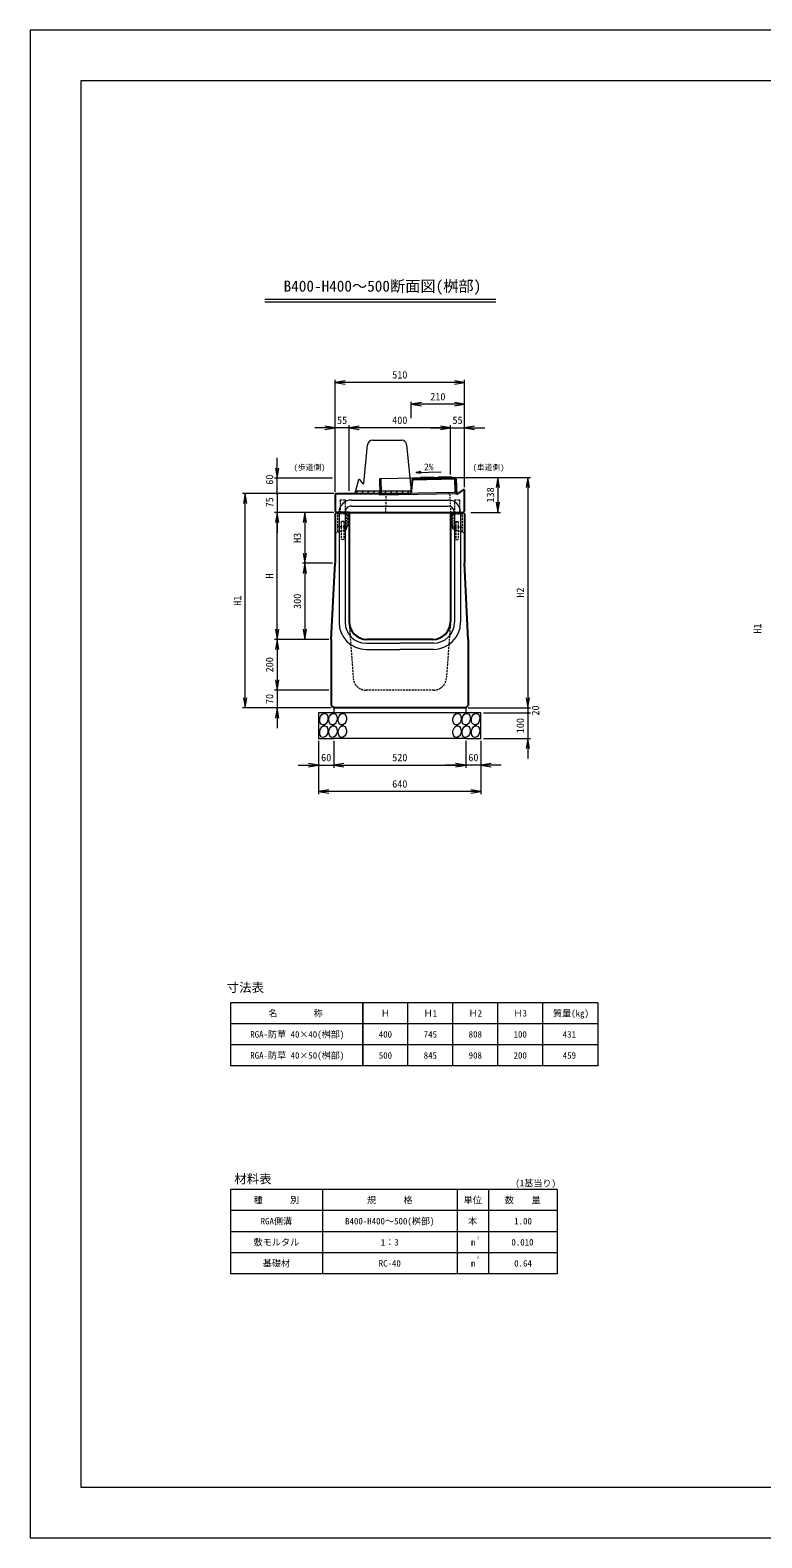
# Model space of a CAD drawing. Units: millimetres at full size, sheet at 1:20. Extents: x 0 to 8400, y 0 to 5940.
# Drawn here: x 0 to 2884, y 0 to 5940 of the extents above; entities that cross this region are included whole.
import ezdxf
from ezdxf.enums import TextEntityAlignment as Align

# ---------------------------------------------------------------- set-up
doc = ezdxf.new("R2010")
doc.units = ezdxf.units.MM
doc.header["$LTSCALE"] = 20
doc.linetypes.add('USER1', pattern=[0.5625, 0.375, -0.1875])
for name, color, linetype, lineweight in [('0_2', 7, 'Continuous', 13), ('1', 7, 'Continuous', 9), ('ACC(細線）', 4, 'USER1', 13), ('CON2(細線）', 6, 'Continuous', 13), ('CON（太線）', 1, 'Continuous', 25), ('DIM（細線）', 9, 'Continuous', 13), ('TEXT(細線）', 1, 'Continuous', 13), ('構造物-寸法', 7, 'Continuous', 9)]:
    doc.layers.add(name, color=color, linetype=linetype, lineweight=lineweight)
doc.layers.add('寸法線', color=7, linetype='Continuous')
doc.styles.add('ＭＳ ゴシック', font='')
doc.styles.get('ＭＳ ゴシック').set_extended_font_data('MS Gothic')

# ---------------------------------------------------------------- blocks, each defined once
blk = doc.blocks.new('open_arrow')
at = {"color": 0, "linetype": 'Continuous', "lineweight": -2}
blk.add_lwpolyline([(7.5, 1.25), (0, 0), (7.5, -1.25)], dxfattribs=at)
blk = doc.blocks.new('filled_dot')
at = {"color": 0, "linetype": 'Continuous', "lineweight": -2, "const_width": 1.25}
blk.add_lwpolyline([(-0.625, 0, 1), (0.625, 0, 1)], format="xyb", close=True, dxfattribs=at)

msp = doc.modelspace()

# ---------------------------------------------------------------- linework, layer by layer
at = {"layer": '0_2'}
for p, q in [((1314.79, 4154.8), (1329.99, 4306.82)), ((1349.9, 4324.83), (1463.7, 4324.83)), ((1483.6, 4306.82), (1501.8, 4124.83)), ((1294.32, 4168.5), (1281.8, 4124.83)), ((1311.23, 4153.77), (1299.04, 4169.41)), ((1281.8, 4124.83), (1501.8, 4124.83))]:
    msp.add_line(p, q, dxfattribs=at)
at = {"layer": '0_2', "lineweight": 25}
msp.add_line((1281.8, 4124.83), (1281.8, 4114.83), dxfattribs=at)
at = {"layer": '0_2'}
for centre, radius, start, end in [((1349.9, 4304.83), 20, 90, 174.28941), ((1463.7, 4304.83), 20, 5.71059, 90), ((1296.91, 4167.75), 2.7, 37.91649, 164), ((1312.8, 4155), 2, 217.91649, 354.28941)]:
    msp.add_arc(centre, radius, start, end, dxfattribs=at)
at = {"layer": '1'}
for p, q in [((925.44, 4880.47), (1835.54, 4880.47)), ((925.39, 4869.73), (1835.5, 4869.73))]:
    msp.add_line(p, q, dxfattribs=at)
at = {"layer": 'ACC(細線）', "color": 2}
for p, q in [((1402.03, 4040.02), (1403.44, 4108.47)), ((1653.4, 4113.18), (1656.96, 4039.83))]:
    msp.add_line(p, q, dxfattribs=at)
at = {"layer": 'ACC(細線）'}
for p, q in [((1210.96, 4039.83), (1210.96, 3983.83)), ((1251.96, 4039.83), (1210.96, 4039.83)), ((1221.46, 4039.83), (1221.46, 4033.83)), ((1241.46, 4039.83), (1241.46, 4033.83)), ((1251.96, 4039.83), (1251.96, 3983.83)), ((1661.96, 4039.83), (1661.96, 3983.83)), ((1661.96, 4039.83), (1702.96, 4039.83)), ((1661.96, 4039.83), (1702.96, 4039.83)), ((1672.46, 4039.83), (1672.46, 4033.83)), ((1692.46, 4039.83), (1692.46, 4033.83)), ((1702.96, 4039.83), (1702.96, 3983.83)), ((1251.96, 4033.83), (1210.96, 4033.83)), ((1251.96, 3983.83), (1210.96, 3983.83)), ((1210.96, 3983.83), (1210.96, 3961.8)), ((1236.46, 4003.83), (1226.46, 4003.83)), ((1226.46, 4003.83), (1226.46, 3933.83)), ((1236.46, 4003.83), (1236.46, 3933.83)), ((1247.46, 4033.83), (1247.46, 3983.83)), ((1247.46, 3976), (1247.46, 3983.83)), ((1661.96, 4033.83), (1702.96, 4033.83)), ((1661.96, 3983.83), (1702.96, 3983.83)), ((1666.46, 4033.83), (1666.46, 3983.83)), ((1666.46, 3976), (1666.46, 3983.83)), ((1677.46, 4003.83), (1687.46, 4003.83)), ((1677.46, 4003.83), (1677.46, 3933.83)), ((1687.46, 4003.83), (1687.46, 3933.83)), ((1702.96, 3983.83), (1702.96, 3961.8)), ((1201.96, 3958.83), (1245.39, 3973.15)), ((1236.46, 3933.83), (1226.46, 3933.83)), ((1711.96, 3958.83), (1668.52, 3973.15)), ((1677.46, 3933.83), (1687.46, 3933.83))]:
    msp.add_line(p, q, dxfattribs=at)
at = {"layer": 'ACC(細線）', "lineweight": 9}
for p, q in [((1222.46, 4089.83), (1241.46, 4089.83)), ((1222.46, 4089.83), (1222.46, 4039.83)), ((1241.46, 4089.83), (1241.46, 4039.83)), ((1672.96, 4089.83), (1691.96, 4089.83)), ((1672.96, 4089.83), (1672.96, 4039.83)), ((1691.96, 4089.83), (1691.96, 4039.83))]:
    msp.add_line(p, q, dxfattribs=at)
at = {"layer": 'ACC(細線）'}
for centre, start, end in [((1244.46, 3976), 288.24585, 0), ((1669.46, 3976), 180, 251.75415)]:
    msp.add_arc(centre, 3, start, end, dxfattribs=at)
at = {"layer": 'CON2(細線）'}
for p, q in [((1217.46, 4039.83), (1217.46, 3607.33)), ((1241.46, 4039.83), (1241.46, 3607.33)), ((1672.46, 4039.83), (1672.46, 3607.33)), ((1696.46, 4039.83), (1696.46, 3607.33)), ((1324.46, 3524.33), (1456.96, 3524.33)), ((1589.46, 3524.33), (1456.96, 3524.33)), ((1324.46, 3500.33), (1456.96, 3500.33)), ((1589.46, 3500.33), (1456.96, 3500.33))]:
    msp.add_line(p, q, dxfattribs=at)
at = {"layer": 'CON2(細線）', "lineweight": 9}
for p, q in [((1266.37, 4088.83), (1647.46, 4088.83)), ((1266.41, 4064.83), (1647.46, 4064.83))]:
    msp.add_line(p, q, dxfattribs=at)
at = {"layer": 'CON2(細線）', "linetype": 'USER1'}
for p, q in [((1256.96, 3609.83), (1273.52, 3386.14)), ((1656.96, 3609.83), (1640.39, 3386.14)), ((1590.52, 3339.83), (1323.39, 3339.83))]:
    msp.add_line(p, q, dxfattribs=at)
at = {"layer": 'CON2(細線）', "lineweight": 9}
for centre, radius, start, end in [((1266.46, 4039.83), 49, 90, 180.00009), ((1266.46, 4039.83), 25, 90, 180.00009), ((1647.46, 4039.83), 49, 0, 90), ((1647.46, 4039.83), 25, 0, 90)]:
    msp.add_arc(centre, radius, start, end, dxfattribs=at)
at = {"layer": 'CON2(細線）'}
for centre, radius, start, end in [((1324.46, 3607.33), 107, 180, 270), ((1324.46, 3607.33), 83, 180, 270), ((1589.46, 3607.33), 107, 270, 0), ((1589.46, 3607.33), 83, 270, 0)]:
    msp.add_arc(centre, radius, start, end, dxfattribs=at)
at = {"layer": 'CON2(細線）', "linetype": 'USER1'}
for centre, start, end in [((1323.39, 3389.83), 184.23639, 270), ((1590.52, 3389.83), 270, 355.76361)]:
    msp.add_arc(centre, 50, start, end, dxfattribs=at)
at = {"layer": 'CON（太線）'}
for p, q in [((1506.96, 4174.92), (1500.96, 4114.83)), ((1506.45, 4169.82), (1677.26, 4173.07)), ((1538.96, 4177.53), (1589.96, 4178.51)), ((1608.96, 4178.87), (1659.96, 4179.84)), ((1672.24, 4178.07), (1677.26, 4173.07)), ((1677.26, 4173.07), (1680.9, 4110.58)), ((1201.96, 4109.83), (1206.96, 4114.83)), ((1201.96, 4109.83), (1201.96, 4044.83)), ((1206.96, 4114.83), (1500.96, 4114.83)), ((1706.95, 4128.83), (1680.9, 4110.58)), ((1711.95, 4128.83), (1706.95, 4128.83)), ((1711.96, 4044.83), (1711.96, 4128.83)), ((1201.96, 4044.83), (1206.96, 4039.83)), ((1201.96, 4034.83), (1206.96, 4039.83)), ((1256.96, 4039.83), (1206.96, 4039.83)), ((1206.96, 4039.83), (1706.96, 4039.83)), ((1256.96, 4039.83), (1256.96, 3609.83)), ((1656.96, 4039.83), (1656.96, 3609.83)), ((1656.96, 4039.83), (1706.96, 4039.83)), ((1706.96, 4039.83), (1711.96, 4044.83)), ((1706.96, 4039.83), (1711.96, 4034.83)), ((1201.96, 4034.83), (1201.96, 3839.83)), ((1711.96, 4034.83), (1711.96, 3839.83)), ((1186.96, 3539.83), (1201.96, 3839.83)), ((1726.96, 3539.83), (1711.96, 3839.83)), ((1186.96, 3539.83), (1186.96, 3279.83)), ((1586.96, 3539.83), (1326.96, 3539.83)), ((1726.96, 3539.83), (1726.96, 3279.83)), ((1186.96, 3279.83), (1196.96, 3269.83)), ((1716.96, 3269.83), (1196.96, 3269.83)), ((1716.96, 3269.83), (1726.96, 3279.83))]:
    msp.add_line(p, q, dxfattribs=at)
at = {"layer": 'CON（太線）', "color": 2}
msp.add_line((1506.96, 4174.92), (1672.24, 4178.07), dxfattribs=at)
at = {"layer": 'CON（太線）'}
for centre, start, end in [((1326.96, 3609.83), 180, 270), ((1586.96, 3609.83), 270, 0)]:
    msp.add_arc(centre, 70, start, end, dxfattribs=at)
at = {"layer": 'DIM（細線）'}
for p, q in [((1539.54, 4201.21), (1519.6, 4197.5)), ((1519.6, 4197.5), (1619.58, 4199.4)), ((1519.6, 4197.5), (1539.66, 4194.55))]:
    msp.add_line(p, q, dxfattribs=at)
at = {"layer": 'TEXT(細線）'}
for p, q in [((2020.15, 2108.24), (789.14, 2108.24)), ((789.14, 2108.24), (789.14, 1859.15)), ((1311.62, 1859.15), (1311.62, 2108.24)), ((1311.62, 2108.24), (1311.62, 1859.15)), ((1488.75, 1859.15), (1488.75, 2108.24)), ((1665.88, 1859.15), (1665.88, 2108.24)), ((1843.01, 1859.15), (1843.01, 2108.24)), ((2237.1, 2108.24), (2020.15, 2108.24)), ((2020.15, 1859.15), (2020.15, 2108.24)), ((2237.1, 2108.24), (2237.1, 1859.15)), ((2020.15, 2025.21), (789.14, 2025.21)), ((2237.1, 2025.21), (2020.15, 2025.21)), ((2020.15, 1942.18), (789.14, 1942.18)), ((2237.1, 1942.18), (2020.15, 1942.18)), ((2020.15, 1859.15), (789.14, 1859.15)), ((2237.1, 1859.15), (2020.15, 1859.15)), ((789.14, 1372.13), (789.14, 1040.01)), ((2076.97, 1372.13), (789.14, 1372.13)), ((1152.04, 1372.13), (1152.04, 1040.01)), ((1682.79, 1372.13), (1682.79, 1040.01)), ((1806.03, 1372.13), (1806.03, 1040.01)), ((2076.97, 1372.13), (2076.97, 1040.01)), ((2076.97, 1289.1), (789.14, 1289.1)), ((2076.97, 1206.07), (789.14, 1206.07)), ((2076.97, 1123.04), (789.14, 1123.04)), ((2076.97, 1040.01), (789.14, 1040.01))]:
    msp.add_line(p, q, dxfattribs=at)
at = {"layer": '構造物-寸法'}
for p, q in [((1201.96, 4119.83), (1201.96, 4562.15)), ((1711.96, 4552.15), (1201.96, 4552.15)), ((1711.96, 4138.83), (1711.96, 4562.15)), ((1501.96, 4411.8), (1501.96, 4476.16)), ((1711.96, 4466.16), (1501.96, 4466.16)), ((1711.96, 4270.33), (1711.96, 4476.16)), ((1336.95, 4373.2), (1121.96, 4373.2)), ((1201.96, 4119.83), (1201.96, 4383.2)), ((1256.95, 4124.83), (1256.95, 4383.2)), ((1256.95, 4124.83), (1256.95, 4383.2)), ((1656.96, 4373.2), (1256.95, 4373.2)), ((1576.96, 4373.2), (1791.96, 4373.2)), ((1656.96, 4189.78), (1656.96, 4383.2)), ((1656.96, 4189.44), (1656.96, 4383.2)), ((1711.96, 4138.83), (1711.96, 4383.2)), ((973.45, 4114.83), (973.45, 4254.92)), ((1191.96, 4174.92), (963.45, 4174.92)), ((1682.24, 4178.07), (1853.88, 4178.07)), ((1682.24, 4178.07), (1971.8, 4178.07)), ((1843.88, 4178.07), (1843.88, 4039.83)), ((1961.8, 4178.07), (1961.8, 3269.83)), ((1196.96, 4114.83), (837.31, 4114.83)), ((847.31, 3269.83), (847.31, 4114.83)), ((1196.96, 4114.83), (963.45, 4114.83)), ((1196.96, 4114.83), (963.45, 4114.83)), ((973.45, 4114.83), (973.45, 3959.83)), ((1201.96, 4114.83), (1206.96, 4114.83)), ((1201.96, 4114.83), (1201.96, 4109.83)), ((1282.96, 4114.83), (1292.96, 4124.83)), ((1305.42, 4114.83), (1315.42, 4124.83)), ((1327.87, 4114.83), (1337.87, 4124.83)), ((1350.32, 4114.83), (1360.32, 4124.83)), ((1372.77, 4114.83), (1382.77, 4124.83)), ((1395.22, 4114.83), (1405.22, 4124.83)), ((1417.67, 4114.83), (1427.67, 4124.83)), ((1440.12, 4114.83), (1450.12, 4124.83)), ((1462.57, 4114.83), (1472.57, 4124.83)), ((1485.02, 4114.83), (1495.02, 4124.83)), ((1196.96, 4039.83), (963.45, 4039.83)), ((1196.96, 4039.83), (963.45, 4039.83)), ((973.45, 3539.83), (973.45, 4039.83)), ((1196.96, 4039.83), (1073.01, 4039.83)), ((1083.01, 4039.83), (1083.01, 3839.83)), ((1736.96, 4039.83), (1853.88, 4039.83)), ((1191.96, 3839.83), (1073.01, 3839.83)), ((1191.96, 3839.83), (1073.01, 3839.83)), ((1083.01, 3839.83), (1083.01, 3539.83)), ((1176.96, 3539.83), (963.45, 3539.83)), ((1176.96, 3539.83), (963.45, 3539.83)), ((973.45, 3539.83), (973.45, 3339.83)), ((1176.96, 3539.83), (1073.01, 3539.83)), ((973.45, 3419.83), (973.45, 3189.83)), ((1176.96, 3339.83), (963.45, 3339.83)), ((1176.96, 3339.83), (963.45, 3339.83)), ((1961.8, 3349.83), (1961.8, 3169.83)), ((1186.96, 3269.83), (837.31, 3269.83)), ((1186.96, 3269.83), (963.45, 3269.83)), ((1196.96, 3269.83), (1196.96, 3249.83)), ((1716.96, 3269.83), (1716.96, 3249.83)), ((1726.96, 3269.83), (1971.8, 3269.83)), ((1726.96, 3269.83), (1971.8, 3269.83)), ((1196.96, 3249.83), (1136.96, 3249.83)), ((1136.96, 3249.83), (1136.96, 3149.83)), ((1716.96, 3249.83), (1196.96, 3249.83)), ((1776.96, 3249.83), (1716.96, 3249.83)), ((1776.96, 3149.83), (1776.96, 3249.83)), ((1786.96, 3249.83), (1971.8, 3249.83)), ((1786.96, 3249.83), (1971.8, 3249.83)), ((1961.8, 3249.83), (1961.8, 3069.83)), ((1136.96, 3149.83), (1196.96, 3149.83)), ((1716.96, 3149.83), (1196.96, 3149.83)), ((1716.96, 3149.83), (1776.96, 3149.83)), ((1786.96, 3149.83), (1971.8, 3149.83)), ((1136.96, 3139.83), (1136.96, 3034.34)), ((1136.96, 3139.83), (1136.96, 2930.46)), ((1196.96, 3139.83), (1196.96, 3034.34)), ((1196.96, 3139.83), (1196.96, 3034.34)), ((1716.96, 3139.83), (1716.96, 3034.34)), ((1716.96, 3139.83), (1716.96, 3034.34)), ((1776.96, 3139.83), (1776.96, 3034.34)), ((1776.96, 3139.83), (1776.96, 2930.46)), ((1056.96, 3044.34), (1276.96, 3044.34)), ((1196.96, 3044.34), (1716.96, 3044.34)), ((1856.96, 3044.34), (1636.96, 3044.34)), ((1776.96, 2940.46), (1136.96, 2940.46))]:
    msp.add_line(p, q, dxfattribs=at)
at = {"layer": '構造物-寸法', "color": 4}
for p, q in [((1672.24, 4178.07), (1377.22, 4172.45)), ((1377.22, 4172.45), (1378.44, 4107.97)), ((1381.72, 4172.54), (1382.86, 4112.55)), ((1672.67, 4177.65), (1673.81, 4118.09)), ((1677.26, 4173.07), (1678.39, 4113.68)), ((1378.44, 4107.97), (1378.31, 4114.83)), ((1678.39, 4113.68), (1378.44, 4107.97)), ((1673.81, 4118.09), (1382.86, 4112.55)), ((1408.44, 4108.54), (1408.35, 4113.04)), ((1648.4, 4113.11), (1648.31, 4117.61))]:
    msp.add_line(p, q, dxfattribs=at)
at = {"layer": '構造物-寸法', "color": 1}
for p, q in [((1536.96, 4175.5), (1538.96, 4177.53)), ((1589.96, 4178.51), (1591.96, 4176.54)), ((1606.96, 4176.83), (1608.96, 4178.87)), ((1659.96, 4179.84), (1661.96, 4177.9))]:
    msp.add_line(p, q, dxfattribs=at)
at = {"layer": '構造物-寸法', "color": 2}
msp.add_lwpolyline([(0, 5940), (0, 0), (8400, 0), (8400, 5940)], close=True, dxfattribs=at)
at = {"layer": '構造物-寸法'}
msp.add_lwpolyline([(200, 5740), (200, 200), (8200, 200), (8200, 5740)], close=True, dxfattribs=at)
for centre in [(1157.54, 3225.41), (1193.54, 3225.41), (1230.54, 3225.41), (1682.54, 3225.41), (1718.54, 3225.41), (1755.54, 3225.41), (1157.54, 3176.41), (1193.54, 3176.41), (1230.54, 3176.41), (1682.54, 3176.41), (1718.54, 3176.41), (1755.54, 3176.41)]:
    msp.add_ellipse(centre, major_axis=(-4.13, -22.89), ratio=0.698644, dxfattribs=at)

# ---------------------------------------------------------------- block references
at = {"layer": '構造物-寸法', "xscale": 5.33, "yscale": 5.33}
for p in [(1201.96, 4552.15), (1501.96, 4466.16), (1256.95, 4373.2), (1256.95, 4373.2), (1711.96, 4373.2), (1196.96, 3044.34), (1196.96, 3044.34), (1776.96, 3044.34), (1136.96, 2940.46)]:
    msp.add_blockref('open_arrow', p, dxfattribs=at)
at = {"layer": '構造物-寸法'}
for name, p, xscale, yscale, rotation in [('open_arrow', (1711.96, 4552.15), 5.33, 5.33, 180), ('open_arrow', (1711.96, 4466.16), 5.33, 5.33, 180), ('open_arrow', (1201.96, 4373.2), 5.33, 5.33, 180), ('open_arrow', (1656.96, 4373.2), 5.33, 5.33, 180), ('open_arrow', (1656.96, 4373.2), 5.33, 5.33, 180), ('open_arrow', (973.45, 4174.92), 5.33, 5.33, 90), ('open_arrow', (1843.88, 4178.07), 5.33, 5.33, 270), ('open_arrow', (1961.8, 4178.07), 5.33, 5.33, 270), ('open_arrow', (847.31, 4114.83), 5.33, 5.33, 270), ('filled_dot', (973.45, 4114.83), 4, 4, 270), ('filled_dot', (973.45, 4114.83), 4, 4, 90), ('open_arrow', (973.45, 4039.83), 5.33, 5.33, 270), ('open_arrow', (973.45, 4039.83), 5.33, 5.33, 270), ('open_arrow', (1083.01, 4039.83), 5.33, 5.33, 270), ('open_arrow', (1843.88, 4039.83), 5.33, 5.33, 90), ('open_arrow', (1083.01, 3839.83), 5.33, 5.33, 90), ('open_arrow', (1083.01, 3839.83), 5.33, 5.33, 270), ('open_arrow', (973.45, 3539.83), 5.33, 5.33, 90), ('open_arrow', (1083.01, 3539.83), 5.33, 5.33, 90), ('open_arrow', (973.45, 3539.83), 5.33, 5.33, 270), ('open_arrow', (973.45, 3339.83), 5.33, 5.33, 90), ('open_arrow', (973.45, 3339.83), 5.33, 5.33, 90), ('open_arrow', (847.31, 3269.83), 5.33, 5.33, 90), ('open_arrow', (973.45, 3269.83), 5.33, 5.33, 270), ('open_arrow', (1961.8, 3269.83), 5.33, 5.33, 90), ('open_arrow', (1961.8, 3269.83), 5.33, 5.33, 90), ('filled_dot', (1961.8, 3249.83), 4, 4, 270), ('filled_dot', (1961.8, 3249.83), 4, 4, 270), ('open_arrow', (1961.8, 3149.83), 5.33, 5.33, 270), ('open_arrow', (1136.96, 3044.34), 5.33, 5.33, 180), ('open_arrow', (1716.96, 3044.34), 5.33, 5.33, 180), ('open_arrow', (1716.96, 3044.34), 5.33, 5.33, 180), ('open_arrow', (1776.96, 2940.46), 5.33, 5.33, 180)]:
    msp.add_blockref(name, p, dxfattribs=dict(at, xscale=xscale, yscale=yscale, rotation=rotation))

# ---------------------------------------------------------------- texts
at = {"layer": 'TEXT(細線）', "style": 'ＭＳ ゴシック'}
for s, p in [('寸法表', (774.58, 2139.9)), ('材料表', (804.65, 1385.59))]:
    msp.add_text(s, height=35.92, dxfattribs=at).set_placement(p, align=Align.BOTTOM_LEFT)
for s, height, p in [('名\u3000\u3000\u3000\u3000称', 25.48, (1046.31, 2066.73)), ('Ｈ', 25.66, (1400.18, 2066.73)), ('Ｈ1', 25.66, (1577.32, 2066.73)), ('Ｈ2', 25.66, (1754.45, 2066.73)), ('Ｈ3', 25.66, (1931.58, 2066.73)), ('質量(kg)', 25.66, (2131.36, 2066.73)), ('RGA-防草 40×40(桝部)', 25.66, (1052.79, 1983.7)), ('400', 25.66, (1400.18, 1983.7)), ('745', 25.66, (1577.32, 1983.7)), ('808', 25.66, (1754.45, 1983.7)), ('100', 25.66, (1931.58, 1983.7)), ('431', 25.66, (2125.23, 1983.7)), ('RGA-防草 40×50(桝部)', 25.66, (1052.79, 1900.67)), ('500', 25.66, (1400.18, 1900.67)), ('845', 25.66, (1577.32, 1900.67)), ('908', 25.66, (1754.45, 1900.67)), ('200', 25.66, (1931.58, 1900.67)), ('459', 25.66, (2125.23, 1900.67)), ('種\u3000\u3000\u3000別', 25.66, (970.59, 1330.61)), ('規\u3000\u3000\u3000格', 25.66, (1417.41, 1330.61)), ('単位', 25.66, (1744.41, 1330.61)), ('数    量', 25.66, (1941.5, 1330.61)), ('RGA側溝', 25.66, (970.59, 1247.58)), ('B400-H400～500(桝部)', 25.66, (1417.41, 1247.58)), ('本', 25.66, (1744.41, 1247.58)), ('1.00 ', 25.66, (1951.41, 1247.58)), ('敷モルタル', 25.66, (970.59, 1164.55)), ('1：3', 25.66, (1417.41, 1164.55)), ('m', 25.66, (1744.41, 1164.55)), ('3', 10.26, (1765.32, 1181.7)), ('0.010', 25.66, (1940.34, 1164.55)), ('基礎材', 25.66, (970.59, 1081.52)), ('RC-40', 25.66, (1417.41, 1081.52)), ('m', 25.66, (1744.41, 1081.52)), ('2', 10.26, (1765.32, 1106.37)), ('0.64 ', 25.66, (1951.41, 1081.52))]:
    msp.add_text(s, height=height, dxfattribs=at).set_placement(p, align=Align.MIDDLE_CENTER)
msp.add_text('(1基当り)', height=25.66, dxfattribs=at).set_placement((2072.54, 1376.67), align=Align.BOTTOM_RIGHT)
at = {"layer": '寸法線', "style": 'ＭＳ ゴシック'}
msp.add_text('B400-H400～500断面図(桝部)', height=43.99, dxfattribs=at).set_placement((999.03, 4896.44), align=Align.BOTTOM_LEFT)
msp.add_text('2%', height=27.49, dxfattribs=at).set_placement((1571.22, 4197.21), align=Align.BOTTOM_CENTER)
at = {"layer": '構造物-寸法', "style": 'ＭＳ ゴシック'}
for s, p in [('510', (1456.96, 4582.15)), ('210', (1606.96, 4496.16)), ('55', (1229.45, 4403.2)), ('400', (1456.95, 4403.2)), ('55', (1684.46, 4403.2)), ('60', (1166.96, 3074.34)), ('520', (1456.96, 3074.34)), ('60', (1746.96, 3074.34)), ('640', (1456.96, 2970.46))]:
    msp.add_text(s, height=29.33, dxfattribs=at).set_placement(p, align=Align.MIDDLE_CENTER)
for s, p in [('(歩道側)', (1038.39, 4200.02)), ('(車道側)', (1744.25, 4200.02))]:
    msp.add_text(s, height=21.99, dxfattribs=at).set_placement(p, align=Align.BOTTOM_LEFT)
for s, p in [('60', (943.45, 4169.03)), ('138', (1813.88, 4108.95)), ('75', (943.45, 4079.83)), ('H3', (1053.01, 3939.83)), ('H', (943.45, 3789.83)), ('H1', (817.31, 3692.33)), ('300', (1053.01, 3689.83)), ('H2', (1931.8, 3723.95)), ('H1', (2866.6, 3582.33)), ('200', (943.45, 3439.83)), ('70', (943.45, 3304.83)), ('20', (1991.8, 3259.83)), ('100', (1931.8, 3199.98))]:
    msp.add_text(s, height=29.33, rotation=90, dxfattribs=at).set_placement(p, align=Align.MIDDLE_CENTER)

doc.saveas('drawing.dxf')
